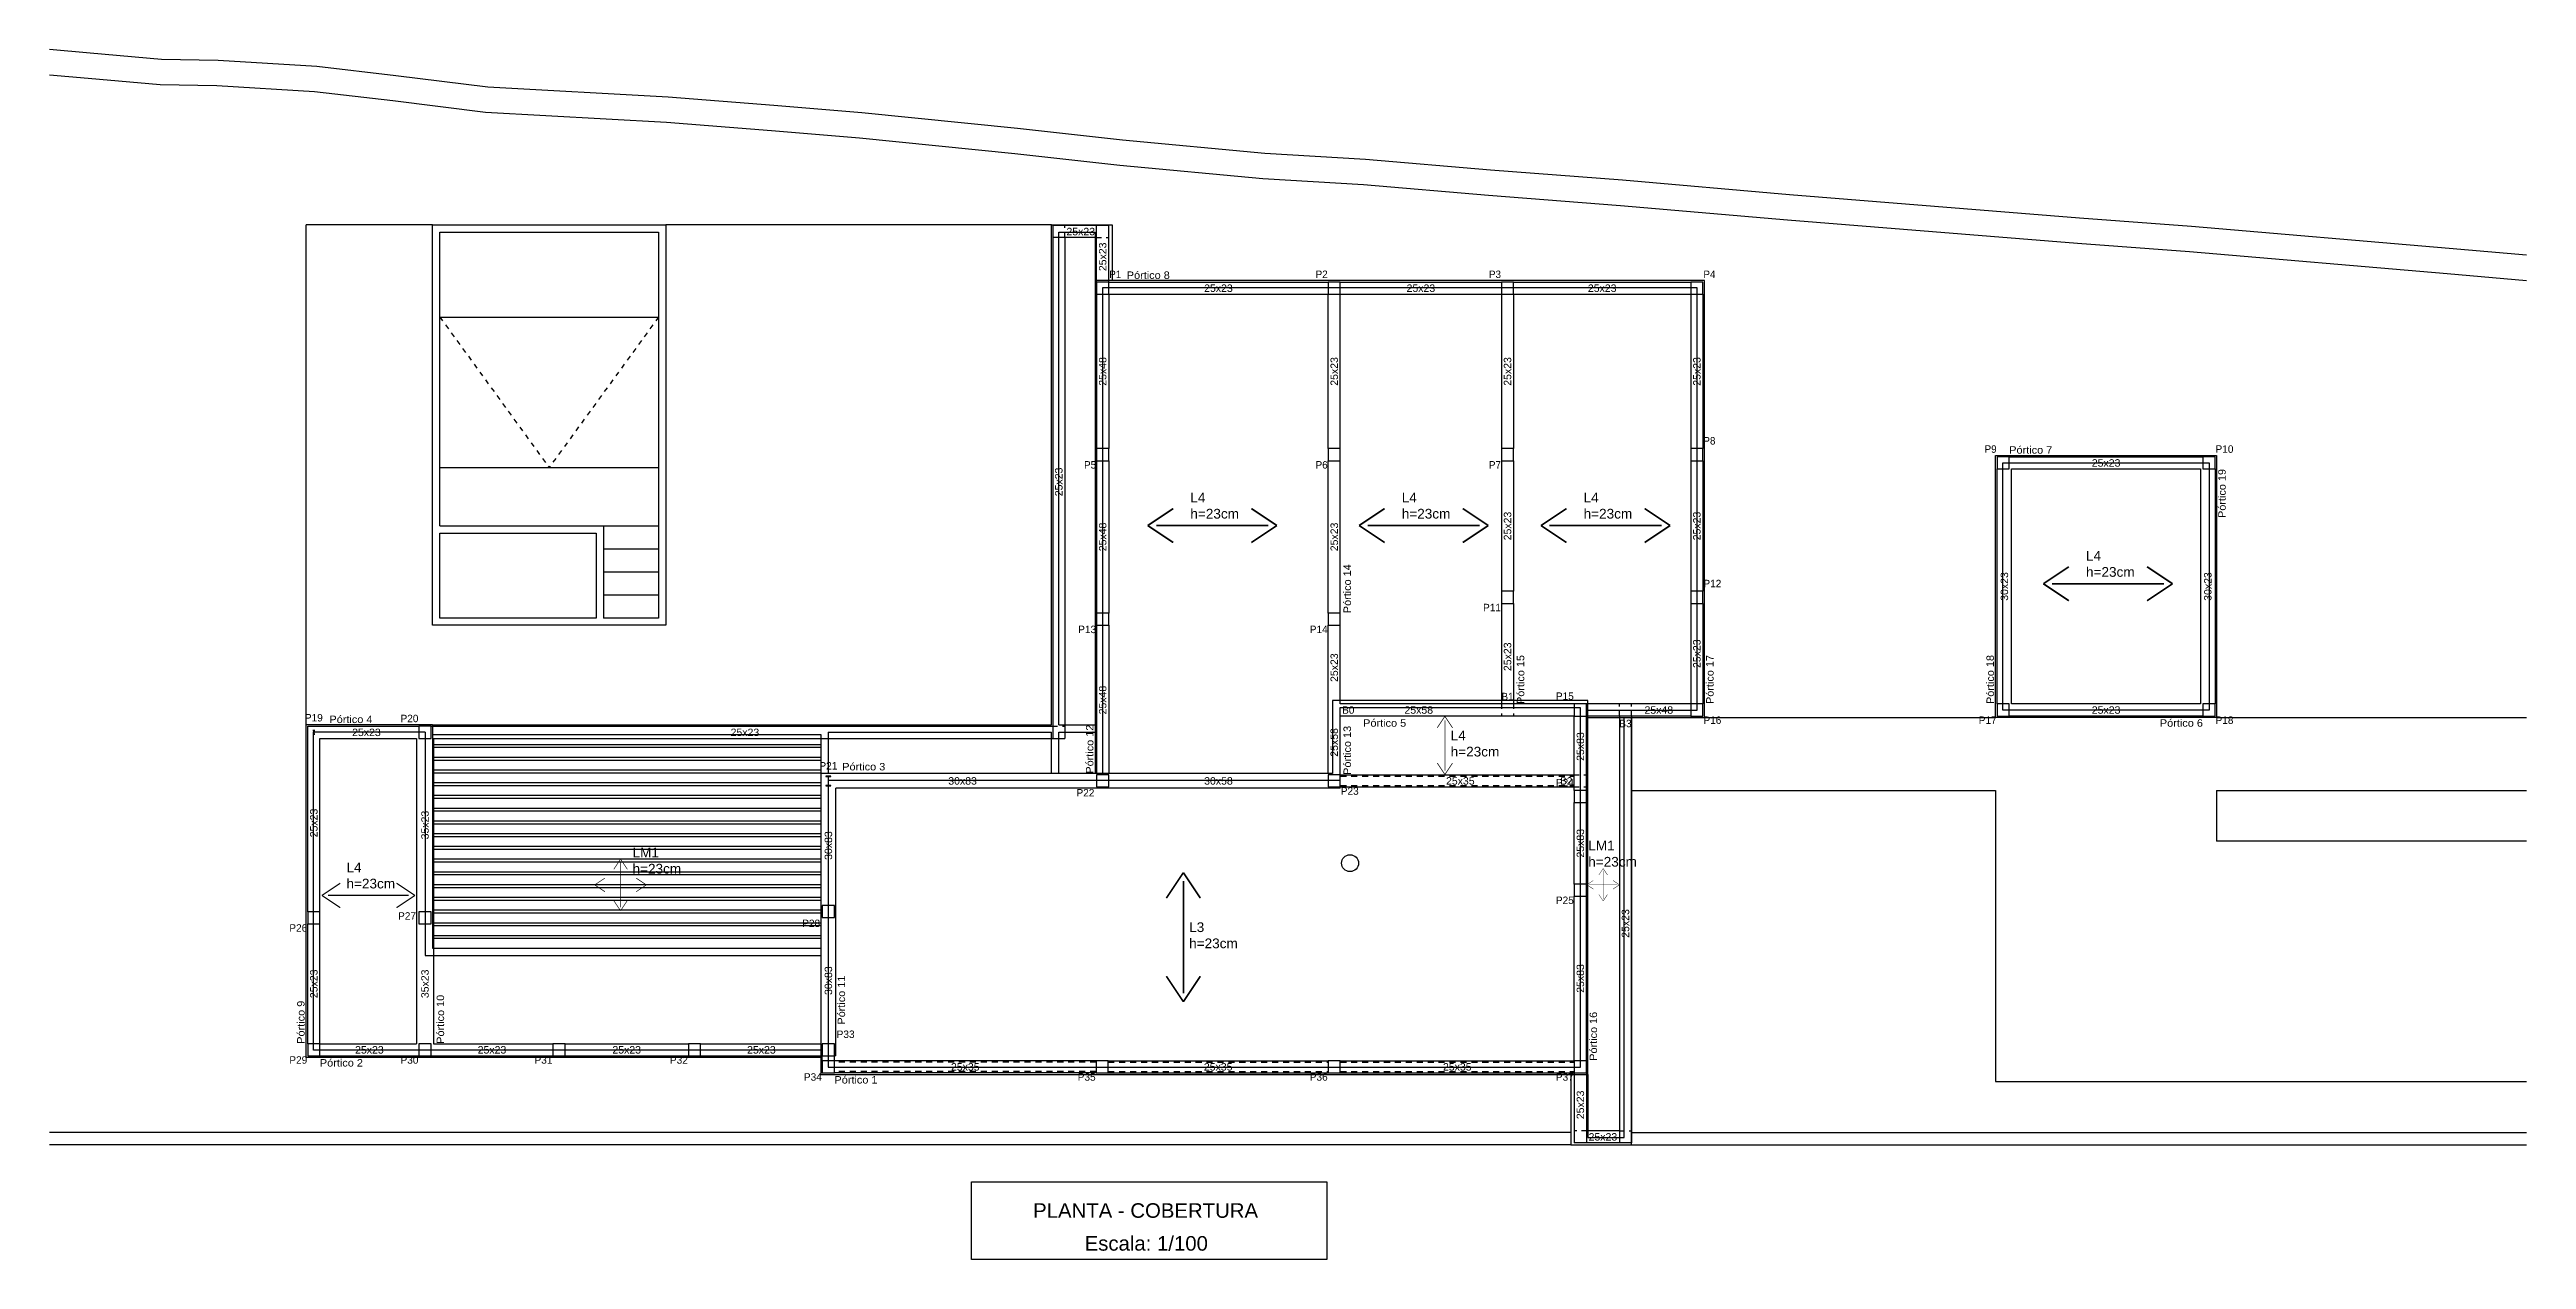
# Model space of a CAD drawing. Header units: millimetres. Extents: x 2071 to 2712, y 1262 to 1380.
# Drawn here: x 2512.8 to 2563.8, y 1353.2 to 1378.2 of the extents above; entities that cross this region are included whole.
import ezdxf
from ezdxf.enums import TextEntityAlignment as Align

# ---------------------------------------------------------------- set-up
doc = ezdxf.new("R2010")
doc.units = ezdxf.units.MM
for name, pattern in [('CYPE_PUNTO', [0.075, 0, -0.075]), ('Tracejado', [0.2, 0.1, -0.1]), ('TRAZO_INTERIOR_VIGA', [0.1875, 0.125, -0.0625])]:
    doc.linetypes.add(name, pattern=pattern)
for name, color, linetype in [('.arquitetura', 9, 'Continuous'), ('.plantas - estrutura em betão', 8, 'Continuous'), ('legenda', 8, 'Continuous')]:
    doc.layers.add(name, color=color, linetype=linetype)
doc.styles.add('CS_Arial', font='Arial.ttf', dxfattribs={"height": 0.2})
doc.styles.add('CYPETXT', font='arial', dxfattribs={"height": 0.2})

# ---------------------------------------------------------------- blocks, each defined once
blk = doc.blocks.new('sfgs')
at = {"layer": '.arquitetura', "ltscale": 0.1}
for p, q in [((529.336, -144.797), (529.336, -134.497)), ((531.936, -134.497), (529.336, -134.497)), ((544.686, -134.497), (536.742, -134.497))]:
    blk.add_line(p, q, dxfattribs=at)
at = {"layer": '.arquitetura', "linetype": 'Continuous'}
for p, q in [((544.686, -144.797), (544.686, -134.497)), ((544.686, -134.497), (545.936, -134.497)), ((544.836, -144.797), (544.836, -134.647)), ((544.836, -134.647), (545.586, -134.647)), ((545.586, -134.647), (545.586, -135.647)), ((545.936, -134.497), (545.936, -135.647)), ((555.736, -144.297), (550.476, -144.297)), ((550.476, -144.297), (550.476, -145.797)), ((555.736, -151.997), (555.736, -144.297)), ((529.336, -151.647), (529.336, -144.797)), ((531.936, -144.797), (529.336, -144.797)), ((531.936, -144.797), (544.686, -144.797)), ((531.936, -144.797), (531.936, -149.397)), ((544.836, -144.797), (545.586, -144.797)), ((555.586, -144.447), (550.626, -144.447)), ((550.626, -144.447), (550.626, -145.947)), ((555.586, -151.847), (555.586, -144.447)), ((556.486, -153.297), (556.486, -144.647)), ((556.636, -153.447), (556.636, -144.647)), ((558.136, -144.647), (564.136, -144.647)), ((568.686, -144.647), (575.07, -144.647)), ((529.486, -151.497), (529.486, -144.947)), ((531.786, -144.947), (529.486, -144.947)), ((531.786, -144.947), (531.786, -149.547)), ((531.936, -144.997), (539.936, -144.997)), ((531.936, -145.2), (539.936, -145.2)), ((531.936, -145.26), (539.936, -145.26)), ((539.936, -144.997), (539.936, -151.997)), ((540.086, -144.947), (544.686, -144.947)), ((540.086, -144.947), (540.086, -145.797)), ((544.686, -145.797), (544.686, -144.947)), ((544.836, -144.947), (545.586, -144.947)), ((544.836, -145.797), (544.836, -144.947)), ((531.936, -145.462), (539.936, -145.462)), ((531.936, -145.522), (539.936, -145.522)), ((531.936, -145.724), (539.936, -145.724)), ((531.936, -145.784), (539.936, -145.784)), ((550.476, -145.797), (539.936, -145.797)), ((531.936, -145.987), (539.936, -145.987)), ((531.936, -146.047), (539.936, -146.047)), ((531.936, -146.249), (539.936, -146.249)), ((531.936, -146.309), (539.936, -146.309)), ((550.626, -145.947), (540.086, -145.947)), ((540.086, -145.947), (540.086, -151.847)), ((556.636, -146.147), (564.136, -146.147)), ((564.136, -146.147), (564.136, -152.147)), ((568.686, -146.147), (568.686, -147.197)), ((568.686, -146.147), (575.07, -146.147)), ((531.936, -146.511), (539.936, -146.511)), ((531.936, -146.571), (539.936, -146.571)), ((531.936, -146.774), (539.936, -146.774)), ((531.936, -146.834), (539.936, -146.834)), ((531.936, -147.036), (539.936, -147.036)), ((531.936, -147.096), (539.936, -147.096)), ((531.936, -147.298), (539.936, -147.298)), ((531.936, -147.358), (539.936, -147.358)), ((575.07, -147.197), (568.686, -147.197)), ((531.936, -147.561), (539.936, -147.561)), ((531.936, -147.621), (539.936, -147.621)), ((531.936, -147.823), (539.936, -147.823)), ((531.936, -147.883), (539.936, -147.883)), ((531.936, -148.085), (539.936, -148.085)), ((531.936, -148.145), (539.936, -148.145)), ((531.936, -148.348), (539.936, -148.348)), ((531.936, -148.408), (539.936, -148.408)), ((531.936, -148.61), (539.936, -148.61)), ((531.936, -148.67), (539.936, -148.67)), ((531.936, -148.873), (539.936, -148.873)), ((531.936, -148.933), (539.936, -148.933)), ((531.936, -149.135), (539.936, -149.135)), ((531.936, -149.195), (539.936, -149.195)), ((531.936, -149.397), (539.936, -149.397)), ((531.786, -149.547), (539.936, -149.547)), ((539.936, -151.497), (529.486, -151.497)), ((539.936, -151.647), (529.336, -151.647)), ((539.936, -151.997), (555.736, -151.997)), ((540.086, -151.847), (555.586, -151.847)), ((555.386, -151.997), (555.386, -153.447)), ((555.736, -151.997), (555.736, -153.297)), ((564.136, -152.147), (575.07, -152.147)), ((555.386, -153.197), (524.047, -153.197)), ((555.386, -153.447), (524.047, -153.447)), ((555.386, -153.447), (556.636, -153.447)), ((555.736, -153.297), (556.486, -153.297)), ((556.636, -153.197), (575.07, -153.197)), ((556.636, -153.447), (575.07, -153.447))]:
    blk.add_line(p, q, dxfattribs=at)
at = {"layer": '.arquitetura', "color": 8, "linetype": 'Tracejado', "ltscale": 0.1}
for p in [(532.086, -136.397), (536.592, -136.397)]:
    blk.add_line(p, (534.338, -139.497), dxfattribs=at)
at = {"layer": '.arquitetura', "color": 8, "ltscale": 0.1}
for p, q in [((532.086, -136.397), (536.592, -136.397)), ((532.084, -139.497), (536.592, -139.497)), ((532.084, -140.697), (535.457, -140.697)), ((535.457, -140.697), (535.457, -142.597)), ((535.457, -140.697), (536.592, -140.697)), ((532.084, -140.847), (535.307, -140.847)), ((535.307, -140.847), (535.307, -142.597)), ((535.457, -141.172), (536.592, -141.172)), ((535.457, -141.647), (536.592, -141.647)), ((535.457, -142.122), (536.592, -142.122))]:
    blk.add_line(p, q, dxfattribs=at)
at = {"layer": '.arquitetura', "linetype": 'Continuous', "flags": 128}
blk.add_lwpolyline([(575.07, -135.125), (573.48, -134.982), (568.171, -134.53), (565.865, -134.359), (559.889, -133.881), (556.452, -133.58), (553.731, -133.373), (551.152, -133.15), (549.078, -133.03), (546.148, -132.754), (543.987, -132.515), (540.783, -132.192), (538.964, -132.037), (536.792, -131.868), (533.072, -131.659), (531.177, -131.425), (529.554, -131.238), (527.517, -131.109), (526.351, -131.089), (524.885, -130.958), (524.047, -130.887)], dxfattribs=at)
at = {"layer": '.arquitetura', "linetype": 'Continuous'}
for points in [[(575.07, -135.652), (573.434, -135.505), (568.13, -135.054), (565.825, -134.882), (559.845, -134.404), (556.409, -134.103), (553.688, -133.896), (551.114, -133.674), (549.038, -133.553), (546.094, -133.277), (543.932, -133.037), (540.734, -132.715), (538.922, -132.56), (536.757, -132.392), (533.025, -132.182), (531.115, -131.946), (529.507, -131.761), (527.496, -131.634), (526.323, -131.613), (524.84, -131.481), (524.047, -131.413)], [(555.736, -144.647), (558.136, -144.647), (558.136, -135.647), (545.586, -135.647), (545.586, -145.797)], [(555.736, -144.497), (557.986, -144.497), (557.986, -135.797), (545.736, -135.797), (545.736, -145.797)]]:
    blk.add_lwpolyline(points, dxfattribs=at)
at = {"layer": '.arquitetura', "color": 8, "ltscale": 0.1}
blk.add_lwpolyline([(531.936, -134.497), (536.742, -134.497), (536.742, -142.747), (531.936, -142.747)], close=True, dxfattribs=at)
for points in [[(532.086, -140.697), (532.086, -134.647), (536.592, -134.647), (536.592, -142.597), (535.457, -142.597)], [(535.307, -142.597), (532.086, -142.597), (532.086, -140.847)]]:
    blk.add_lwpolyline(points, dxfattribs=at)
at = {"layer": '.arquitetura', "linetype": 'Continuous'}
for points in [[(564.136, -139.247), (568.686, -139.247), (568.686, -144.647), (564.136, -144.647)], [(564.286, -139.397), (568.536, -139.397), (568.536, -144.497), (564.286, -144.497)]]:
    blk.add_lwpolyline(points, close=True, dxfattribs=at)
blk.add_circle((550.836, -147.647), 0.175, dxfattribs=at)

msp = doc.modelspace()

# ---------------------------------------------------------------- linework, layer by layer
at = {"layer": '.plantas - estrutura em betão'}
for p, q in [((2534.58454, 1374.53715), (2533.43073, 1374.53715)), ((2533.43073, 1374.53715), (2533.43073, 1363.97061)), ((2534.33454, 1374.28715), (2533.43073, 1374.28715)), ((2533.68073, 1374.28715), (2533.68073, 1363.97061)), ((2534.33454, 1373.37061), (2534.33454, 1374.53715)), ((2534.58454, 1373.37061), (2534.58454, 1374.53715)), ((2534.33454, 1373.12061), (2534.33454, 1369.94061)), ((2534.58454, 1373.37061), (2539.10454, 1373.37061)), ((2534.58454, 1373.12061), (2539.10454, 1373.12061)), ((2534.58454, 1373.12061), (2534.58454, 1369.94061)), ((2539.10454, 1369.94061), (2539.10454, 1373.12061)), ((2539.35454, 1373.37061), (2542.67454, 1373.37061)), ((2539.35454, 1369.94061), (2539.35454, 1373.12061)), ((2539.35454, 1373.12061), (2542.67454, 1373.12061)), ((2542.67454, 1373.12061), (2542.67454, 1369.94061)), ((2542.92454, 1373.37061), (2546.57453, 1373.37061)), ((2542.92454, 1373.12061), (2546.57453, 1373.12061)), ((2542.92454, 1373.12061), (2542.92454, 1369.94061)), ((2546.57453, 1373.12061), (2546.57453, 1369.94061)), ((2546.82453, 1373.12061), (2546.82453, 1369.94061)), ((2534.33454, 1369.69061), (2534.33454, 1366.55061)), ((2534.58454, 1369.69061), (2534.58454, 1366.55061)), ((2539.10454, 1366.55061), (2539.10454, 1369.69061)), ((2539.35454, 1366.55061), (2539.35454, 1369.69061)), ((2542.67454, 1369.69061), (2542.67454, 1367.00061)), ((2542.92454, 1369.69061), (2542.92454, 1367.00061)), ((2546.57453, 1369.69061), (2546.57453, 1367.00061)), ((2546.82453, 1369.69061), (2546.82453, 1367.00061)), ((2552.88453, 1364.68061), (2552.88453, 1369.52061)), ((2553.13453, 1369.77061), (2557.12453, 1369.77061)), ((2553.18453, 1369.52061), (2557.07453, 1369.52061)), ((2553.18453, 1364.68061), (2553.18453, 1369.52061)), ((2557.07453, 1369.52061), (2557.07453, 1364.68061)), ((2557.37453, 1369.52061), (2557.37453, 1364.68061)), ((2542.67454, 1366.75061), (2542.67454, 1364.68061)), ((2542.92454, 1366.75061), (2542.92454, 1364.68061)), ((2546.57453, 1366.75061), (2546.57453, 1364.68061)), ((2546.82453, 1366.75061), (2546.82453, 1364.68061)), ((2534.33454, 1366.30061), (2534.33454, 1363.24561)), ((2534.58454, 1366.30061), (2534.58454, 1363.24561)), ((2539.10454, 1364.55561), (2539.10454, 1366.30061)), ((2539.35454, 1364.68061), (2539.35454, 1366.30061)), ((2539.10454, 1363.24561), (2539.10454, 1364.55561)), ((2544.17454, 1364.68061), (2539.35454, 1364.68061)), ((2539.35454, 1363.22061), (2539.35454, 1364.43061)), ((2544.17454, 1364.43061), (2539.35454, 1364.43061)), ((2544.17454, 1362.90061), (2544.17454, 1364.43061)), ((2546.57453, 1364.68061), (2544.42454, 1364.68061)), ((2544.42454, 1362.90061), (2544.42454, 1364.43061)), ((2546.57453, 1364.43061), (2544.42454, 1364.43061)), ((2545.10439, 1364.43061), (2545.10439, 1355.63771)), ((2545.35439, 1364.43061), (2545.35439, 1355.63771)), ((2557.12453, 1364.43061), (2553.13453, 1364.43061)), ((2557.07453, 1364.68061), (2553.18453, 1364.68061)), ((2518.08453, 1360.40061), (2518.08453, 1364.22061)), ((2518.08453, 1364.22061), (2520.37453, 1364.22061)), ((2518.33453, 1360.40061), (2518.33453, 1363.97061)), ((2518.33453, 1363.97061), (2520.32453, 1363.97061)), ((2520.32453, 1363.97061), (2520.32453, 1360.27561)), ((2520.62453, 1364.22061), (2533.43073, 1364.22061)), ((2520.67453, 1363.97061), (2520.67453, 1360.27561)), ((2520.67453, 1363.97061), (2533.68073, 1363.97061)), ((2528.65953, 1360.40561), (2528.65953, 1363.24561)), ((2534.33454, 1363.24561), (2528.65953, 1363.24561)), ((2528.95953, 1360.40561), (2528.95953, 1362.94561)), ((2534.45954, 1362.94561), (2528.95953, 1362.94561)), ((2539.35454, 1362.94561), (2534.45954, 1362.94561)), ((2539.10454, 1363.24561), (2534.58454, 1363.24561)), ((2539.35454, 1363.22061), (2544.17454, 1363.22061)), ((2539.35454, 1362.94561), (2539.35454, 1362.97061)), ((2539.35454, 1362.97061), (2544.17454, 1362.97061)), ((2544.17454, 1360.97061), (2544.17454, 1362.65061)), ((2544.42454, 1360.97061), (2544.42454, 1362.65061)), ((2528.65953, 1357.68061), (2528.65953, 1360.40561)), ((2528.95953, 1357.43061), (2528.95953, 1360.40561)), ((2544.17454, 1357.33061), (2544.17454, 1360.72061)), ((2544.42454, 1357.33061), (2544.42454, 1360.72061)), ((2518.08453, 1357.68061), (2518.08453, 1360.15061)), ((2518.33453, 1357.68061), (2518.33453, 1360.15061)), ((2520.32453, 1360.27561), (2520.32453, 1357.68061)), ((2520.67453, 1360.27561), (2520.67453, 1357.68061)), ((2518.33453, 1357.68061), (2520.32453, 1357.68061)), ((2518.33453, 1357.43061), (2520.37453, 1357.43061)), ((2520.62453, 1357.43061), (2523.13462, 1357.43061)), ((2520.67453, 1357.68061), (2523.13462, 1357.68061)), ((2523.38462, 1357.68061), (2525.92462, 1357.68061)), ((2523.38462, 1357.43061), (2525.92462, 1357.43061)), ((2526.17462, 1357.68061), (2528.65953, 1357.68061)), ((2526.17462, 1357.43061), (2528.68453, 1357.43061)), ((2528.68453, 1357.33061), (2528.68453, 1357.43061)), ((2528.95953, 1357.43061), (2528.93453, 1357.43061)), ((2528.93453, 1357.33061), (2528.93453, 1357.43061)), ((2534.32454, 1357.33061), (2528.93453, 1357.33061)), ((2534.57454, 1357.33061), (2539.10454, 1357.33061)), ((2539.35454, 1357.33061), (2544.17454, 1357.33061)), ((2534.32454, 1357.08061), (2528.93453, 1357.08061)), ((2534.57454, 1357.08061), (2539.10454, 1357.08061)), ((2539.35454, 1357.08061), (2544.17454, 1357.08061)), ((2544.17454, 1357.08061), (2544.17454, 1355.63771)), ((2544.42454, 1357.08061), (2544.42454, 1355.63771)), ((2545.10439, 1355.88771), (2544.42454, 1355.88771)), ((2545.35439, 1355.63771), (2544.17454, 1355.63771))]:
    msp.add_line(p, q, dxfattribs=at)
at = {"layer": '.plantas - estrutura em betão', "linetype": 'CYPE_PUNTO'}
for p, q in [((2533.68073, 1374.28715), (2533.68073, 1374.53715)), ((2534.33454, 1374.28715), (2534.58454, 1374.28715)), ((2542.67454, 1364.68061), (2542.67454, 1364.43061)), ((2542.92454, 1364.68061), (2542.92454, 1364.43061)), ((2545.10439, 1364.43061), (2545.10439, 1364.68061)), ((2545.35439, 1364.43061), (2545.35439, 1364.68061)), ((2533.43073, 1364.22061), (2533.68073, 1364.22061)), ((2544.17454, 1363.22061), (2544.42454, 1363.22061)), ((2544.17454, 1362.97061), (2544.42454, 1362.97061)), ((2544.42454, 1355.88771), (2544.17454, 1355.88771)), ((2545.10439, 1355.88771), (2545.35439, 1355.88771))]:
    msp.add_line(p, q, dxfattribs=at)
at = {"layer": '.plantas - estrutura em betão', "linetype": 'TRAZO_INTERIOR_VIGA'}
for p, q in [((2539.35454, 1363.19061), (2544.17454, 1363.19061)), ((2539.35454, 1363.00061), (2544.17454, 1363.00061)), ((2534.32454, 1357.30061), (2528.93453, 1357.30061)), ((2534.57454, 1357.30061), (2539.10454, 1357.30061)), ((2539.35454, 1357.30061), (2544.17454, 1357.30061)), ((2534.32454, 1357.11061), (2528.93453, 1357.11061)), ((2534.57454, 1357.11061), (2539.10454, 1357.11061)), ((2539.35454, 1357.11061), (2544.17454, 1357.11061))]:
    msp.add_line(p, q, dxfattribs=at)
at = {"layer": '.plantas - estrutura em betão'}
for points in [[(2534.33454, 1373.12061), (2534.58454, 1373.12061), (2534.58454, 1373.37061), (2534.33454, 1373.37061), (2534.33454, 1373.12061)], [(2539.10454, 1373.12061), (2539.35454, 1373.12061), (2539.35454, 1373.37061), (2539.10454, 1373.37061), (2539.10454, 1373.12061)], [(2542.67454, 1373.12061), (2542.92454, 1373.12061), (2542.92454, 1373.37061), (2542.67454, 1373.37061), (2542.67454, 1373.12061)], [(2546.57453, 1373.12061), (2546.82453, 1373.12061), (2546.82453, 1373.37061), (2546.57453, 1373.37061), (2546.57453, 1373.12061)], [(2534.33454, 1369.69061), (2534.58454, 1369.69061), (2534.58454, 1369.94061), (2534.33454, 1369.94061), (2534.33454, 1369.69061)], [(2539.10454, 1369.69061), (2539.35454, 1369.69061), (2539.35454, 1369.94061), (2539.10454, 1369.94061), (2539.10454, 1369.69061)], [(2542.67454, 1369.69061), (2542.92454, 1369.69061), (2542.92454, 1369.94061), (2542.67454, 1369.94061), (2542.67454, 1369.69061)], [(2546.57453, 1369.69061), (2546.82453, 1369.69061), (2546.82453, 1369.94061), (2546.57453, 1369.94061), (2546.57453, 1369.69061)], [(2552.88453, 1369.52061), (2553.13453, 1369.52061), (2553.13453, 1369.77061), (2552.88453, 1369.77061), (2552.88453, 1369.52061)], [(2557.12453, 1369.52061), (2557.37453, 1369.52061), (2557.37453, 1369.77061), (2557.12453, 1369.77061), (2557.12453, 1369.52061)], [(2542.67454, 1366.75061), (2542.92454, 1366.75061), (2542.92454, 1367.00061), (2542.67454, 1367.00061), (2542.67454, 1366.75061)], [(2546.57453, 1366.75061), (2546.82453, 1366.75061), (2546.82453, 1367.00061), (2546.57453, 1367.00061), (2546.57453, 1366.75061)], [(2534.33454, 1366.30061), (2534.58454, 1366.30061), (2534.58454, 1366.55061), (2534.33454, 1366.55061), (2534.33454, 1366.30061)], [(2539.10454, 1366.30061), (2539.35454, 1366.30061), (2539.35454, 1366.55061), (2539.10454, 1366.55061), (2539.10454, 1366.30061)], [(2544.17454, 1364.43061), (2544.42454, 1364.43061), (2544.42454, 1364.68061), (2544.17454, 1364.68061), (2544.17454, 1364.43061)], [(2546.57453, 1364.43061), (2546.82453, 1364.43061), (2546.82453, 1364.68061), (2546.57453, 1364.68061), (2546.57453, 1364.43061)], [(2552.88453, 1364.43061), (2553.13453, 1364.43061), (2553.13453, 1364.68061), (2552.88453, 1364.68061), (2552.88453, 1364.43061)], [(2557.12453, 1364.43061), (2557.37453, 1364.43061), (2557.37453, 1364.68061), (2557.12453, 1364.68061), (2557.12453, 1364.43061)], [(2518.18653, 1364.05561), (2518.23253, 1364.05561), (2518.23253, 1364.06081), (2518.21143, 1364.06081), (2518.21143, 1364.13041), (2518.23253, 1364.13041), (2518.23253, 1364.13561), (2518.18653, 1364.13561), (2518.18653, 1364.13041), (2518.20763, 1364.13041), (2518.20763, 1364.06081), (2518.18653, 1364.06081), (2518.18653, 1364.05561)], [(2520.37453, 1363.97061), (2520.62453, 1363.97061), (2520.62453, 1364.22061), (2520.37453, 1364.22061), (2520.37453, 1363.97061)], [(2528.75953, 1362.99561), (2528.85953, 1362.99561), (2528.85953, 1363.00411), (2528.81233, 1363.00411), (2528.81233, 1363.18711), (2528.85953, 1363.18711), (2528.85953, 1363.19561), (2528.75953, 1363.19561), (2528.75953, 1363.18711), (2528.80673, 1363.18711), (2528.80673, 1363.00411), (2528.75953, 1363.00411), (2528.75953, 1362.99561)], [(2534.33454, 1362.97061), (2534.58454, 1362.97061), (2534.58454, 1363.22061), (2534.33454, 1363.22061), (2534.33454, 1362.97061)], [(2539.10454, 1362.97061), (2539.35454, 1362.97061), (2539.35454, 1363.22061), (2539.10454, 1363.22061), (2539.10454, 1362.97061)], [(2544.17454, 1362.65061), (2544.42454, 1362.65061), (2544.42454, 1362.90061), (2544.17454, 1362.90061), (2544.17454, 1362.65061)], [(2544.17454, 1360.72061), (2544.42454, 1360.72061), (2544.42454, 1360.97061), (2544.17454, 1360.97061), (2544.17454, 1360.72061)], [(2518.08453, 1360.15061), (2518.33453, 1360.15061), (2518.33453, 1360.40061), (2518.08453, 1360.40061), (2518.08453, 1360.15061)], [(2520.37453, 1360.15061), (2520.62453, 1360.15061), (2520.62453, 1360.40061), (2520.37453, 1360.40061), (2520.37453, 1360.15061)], [(2528.68453, 1360.28061), (2528.93453, 1360.28061), (2528.93453, 1360.53061), (2528.68453, 1360.53061), (2528.68453, 1360.28061)], [(2518.08453, 1357.43061), (2518.33453, 1357.43061), (2518.33453, 1357.68061), (2518.08453, 1357.68061), (2518.08453, 1357.43061)], [(2520.37453, 1357.43061), (2520.62453, 1357.43061), (2520.62453, 1357.68061), (2520.37453, 1357.68061), (2520.37453, 1357.43061)], [(2523.13462, 1357.43061), (2523.38462, 1357.43061), (2523.38462, 1357.68061), (2523.13462, 1357.68061), (2523.13462, 1357.43061)], [(2525.92462, 1357.43061), (2526.17462, 1357.43061), (2526.17462, 1357.68061), (2525.92462, 1357.68061), (2525.92462, 1357.43061)], [(2528.68453, 1357.43061), (2528.93453, 1357.43061), (2528.93453, 1357.68061), (2528.68453, 1357.68061), (2528.68453, 1357.43061)], [(2528.68453, 1357.08061), (2528.93453, 1357.08061), (2528.93453, 1357.33061), (2528.68453, 1357.33061), (2528.68453, 1357.08061)], [(2534.32454, 1357.08061), (2534.57454, 1357.08061), (2534.57454, 1357.33061), (2534.32454, 1357.33061), (2534.32454, 1357.08061)], [(2539.10454, 1357.08061), (2539.35454, 1357.08061), (2539.35454, 1357.33061), (2539.10454, 1357.33061), (2539.10454, 1357.08061)], [(2544.17454, 1357.08061), (2544.42454, 1357.08061), (2544.42454, 1357.33061), (2544.17454, 1357.33061), (2544.17454, 1357.08061)]]:
    msp.add_lwpolyline(points, close=True, dxfattribs=at)
for points, const_width in [([(2535.38801, 1368.35588), (2535.91301, 1368.70588)], 0.035), ([(2538.04818, 1368.35588), (2537.52318, 1368.70588)], 0.035), ([(2539.74252, 1368.35588), (2540.26752, 1368.70588)], 0.035), ([(2542.40269, 1368.35588), (2541.87769, 1368.70588)], 0.035), ([(2543.48867, 1368.35588), (2544.01367, 1368.70588)], 0.035), ([(2546.14884, 1368.35588), (2545.62384, 1368.70588)], 0.035), ([(2535.38801, 1368.35588), (2535.91301, 1368.00588)], 0.035), ([(2535.56301, 1368.35588), (2537.87318, 1368.35588)], 0.035), ([(2538.04818, 1368.35588), (2537.52318, 1368.00588)], 0.035), ([(2539.74252, 1368.35588), (2540.26752, 1368.00588)], 0.035), ([(2539.91752, 1368.35588), (2542.22769, 1368.35588)], 0.035), ([(2542.40269, 1368.35588), (2541.87769, 1368.00588)], 0.035), ([(2543.48867, 1368.35588), (2544.01367, 1368.00588)], 0.035), ([(2543.66367, 1368.35588), (2545.97384, 1368.35588)], 0.035), ([(2546.14884, 1368.35588), (2545.62384, 1368.00588)], 0.035), ([(2553.83804, 1367.15675), (2554.36304, 1367.50675)], 0.035), ([(2556.49821, 1367.15675), (2555.97321, 1367.50675)], 0.035), ([(2553.83804, 1367.15675), (2554.36304, 1366.80675)], 0.035), ([(2554.01304, 1367.15675), (2556.32321, 1367.15675)], 0.035), ([(2556.49821, 1367.15675), (2555.97321, 1366.80675)], 0.035), ([(2541.50907, 1364.42462), (2541.35157, 1364.18837)], 0.01575), ([(2541.50907, 1364.42462), (2541.66657, 1364.18837)], 0.01575), ([(2541.50907, 1363.3063), (2541.50907, 1364.34587)], 0.01575), ([(2541.50907, 1363.22755), (2541.35157, 1363.4638)], 0.01575), ([(2541.50907, 1363.22755), (2541.66657, 1363.4638)], 0.01575), ([(2524.52843, 1361.4848), (2524.38843, 1361.2748)], 0.014), ([(2524.52843, 1361.4848), (2524.66843, 1361.2748)], 0.014), ([(2524.52843, 1360.49074), (2524.52843, 1361.4148)], 0.014), ([(2518.37648, 1360.73669), (2518.75448, 1360.98869)], 0.0252), ([(2520.2918, 1360.73669), (2519.9138, 1360.98869)], 0.0252), ([(2523.9964, 1360.95277), (2524.2064, 1361.09277)], 0.014), ([(2523.9964, 1360.95277), (2524.2064, 1360.81277)], 0.014), ([(2524.99047, 1360.95277), (2524.0664, 1360.95277)], 0.014), ([(2525.06047, 1360.95277), (2524.85047, 1361.09277)], 0.014), ([(2525.06047, 1360.95277), (2524.85047, 1360.81277)], 0.014), ([(2536.12157, 1361.20644), (2535.77157, 1360.68144)], 0.035), ([(2536.12157, 1361.20644), (2536.47157, 1360.68144)], 0.035), ([(2536.12157, 1358.72127), (2536.12157, 1361.03144)], 0.035), ([(2544.4338, 1360.95618), (2544.5661, 1361.04438)], 0.00882), ([(2544.4338, 1360.95618), (2544.5661, 1360.86798)], 0.00882), ([(2545.06007, 1360.95618), (2544.4779, 1360.95618)], 0.00882), ([(2544.76899, 1361.29136), (2544.68079, 1361.15906)], 0.00882), ([(2544.76899, 1361.29136), (2544.85719, 1361.15906)], 0.00882), ([(2544.76899, 1360.6651), (2544.76899, 1361.24726)], 0.00882), ([(2545.10417, 1360.95618), (2544.97187, 1361.04438)], 0.00882), ([(2545.10417, 1360.95618), (2544.97187, 1360.86798)], 0.00882), ([(2518.37648, 1360.73669), (2518.75448, 1360.48469)], 0.0252), ([(2518.50248, 1360.73669), (2520.1658, 1360.73669)], 0.0252), ([(2520.2918, 1360.73669), (2519.9138, 1360.48469)], 0.0252), ([(2524.52843, 1360.42074), (2524.38843, 1360.63074)], 0.014), ([(2524.52843, 1360.42074), (2524.66843, 1360.63074)], 0.014), ([(2544.76899, 1360.621), (2544.68079, 1360.7533)], 0.00882), ([(2544.76899, 1360.621), (2544.85719, 1360.7533)], 0.00882), ([(2536.12157, 1358.54627), (2535.77157, 1359.07127)], 0.035), ([(2536.12157, 1358.54627), (2536.47157, 1359.07127)], 0.035)]:
    msp.add_lwpolyline(points, dxfattribs=dict(at, const_width=const_width))
at = {"layer": 'legenda', "color": 8}
for p, q in [((2531.75898, 1354.8374), (2539.07408, 1354.8374)), ((2531.75898, 1353.2374), (2531.75898, 1354.8374)), ((2539.07408, 1354.8374), (2539.07408, 1353.2374)), ((2539.07408, 1353.2374), (2531.75898, 1353.2374))]:
    msp.add_line(p, q, dxfattribs=at)

# ---------------------------------------------------------------- block references
at = {"layer": '.arquitetura', "linetype": 'Continuous'}
msp.add_blockref('sfgs', (1988.71879, 1509.04785), dxfattribs=at)

# ---------------------------------------------------------------- texts
at = {"layer": '.plantas - estrutura em betão', "style": 'CYPETXT'}
for s, width, p, p2 in [('25x23', 1.01006, (2533.71289, 1374.33549), (2534.30239, 1374.33549)), ('P1', 0.944637, (2534.59454, 1373.45478), (2534.84204, 1373.45478)), ('Pórtico 8', 1.048715, (2534.95611, 1373.43645), (2535.84261, 1373.43645)), ('P2', 0.944637, (2538.84704, 1373.45478), (2539.09454, 1373.45478)), ('P3', 0.944637, (2542.41704, 1373.45478), (2542.66454, 1373.45478)), ('P4', 0.944637, (2546.83453, 1373.45478), (2547.08203, 1373.45478)), ('25x23', 1.01006, (2536.54979, 1373.16895), (2537.13929, 1373.16895)), ('25x23', 1.01006, (2540.71979, 1373.16895), (2541.30929, 1373.16895)), ('25x23', 1.01006, (2544.45479, 1373.16895), (2545.04429, 1373.16895)), ('P8', 0.944637, (2546.83453, 1370.02478), (2547.08203, 1370.02478)), ('P9', 0.944637, (2552.62703, 1369.85478), (2552.87453, 1369.85478)), ('Pórtico 7', 1.048715, (2553.13453, 1369.83645), (2554.02103, 1369.83645)), ('P10', 0.968156, (2557.38453, 1369.85478), (2557.75353, 1369.85478)), ('P5', 0.944637, (2534.07704, 1369.52978), (2534.32454, 1369.52978)), ('P6', 0.944637, (2538.84704, 1369.52978), (2539.09454, 1369.52978)), ('P7', 0.944637, (2542.41704, 1369.52978), (2542.66454, 1369.52978)), ('25x23', 1.01006, (2554.83478, 1369.56895), (2555.42428, 1369.56895)), ('P12', 0.968156, (2546.83453, 1367.08478), (2547.20353, 1367.08478)), ('P11', 0.968156, (2542.29554, 1366.58978), (2542.66454, 1366.58978)), ('P13', 0.968156, (2533.95554, 1366.13978), (2534.32454, 1366.13978)), ('P14', 0.968156, (2538.72554, 1366.13978), (2539.09454, 1366.13978)), ('B1', 0.953224, (2542.67466, 1364.75645), (2542.92441, 1364.75645)), ('P15', 0.968156, (2543.79554, 1364.76478), (2544.16454, 1364.76478)), ('P19', 0.968156, (2518.02503, 1364.31978), (2518.39403, 1364.31978)), ('Pórtico 4', 1.048715, (2518.53093, 1364.28645), (2519.41743, 1364.28645)), ('P20', 0.968156, (2519.99553, 1364.30478), (2520.36453, 1364.30478)), ('B0', 0.953224, (2539.39454, 1364.47895), (2539.64429, 1364.47895)), ('25x58', 1.01006, (2540.67578, 1364.47895), (2541.26528, 1364.47895)), ('25x48', 1.01006, (2545.62128, 1364.47895), (2546.21078, 1364.47895)), ('P16', 0.968156, (2546.83453, 1364.26978), (2547.20353, 1364.26978)), ('P17', 0.968156, (2552.50553, 1364.26978), (2552.87453, 1364.26978)), ('25x23', 1.01006, (2554.83478, 1364.47895), (2555.42428, 1364.47895)), ('P18', 0.968156, (2557.38453, 1364.26978), (2557.75353, 1364.26978)), ('25x23', 1.01006, (2518.99823, 1364.01895), (2519.58773, 1364.01895)), ('25x23', 1.01006, (2526.79538, 1364.01895), (2527.38488, 1364.01895)), ('Pórtico 5', 1.048715, (2539.8252, 1364.21145), (2540.7117, 1364.21145)), ('B3', 0.953224, (2545.10452, 1364.20145), (2545.35427, 1364.20145)), ('Pórtico 6', 1.048715, (2556.23803, 1364.21145), (2557.12453, 1364.21145)), ('P21', 0.968156, (2528.62503, 1363.32978), (2528.99403, 1363.32978)), ('Pórtico 3', 1.048715, (2529.09497, 1363.31145), (2529.98147, 1363.31145)), ('30x83', 1.01006, (2531.27868, 1363.01895), (2531.86818, 1363.01895)), ('P22', 0.968156, (2533.92018, 1362.77442), (2534.28918, 1362.77442)), ('30x58', 1.01006, (2536.54979, 1363.01895), (2537.13929, 1363.01895)), ('P23', 0.968156, (2539.36454, 1362.80978), (2539.73354, 1362.80978)), ('25x35', 1.01006, (2541.53229, 1363.01895), (2542.12179, 1363.01895)), ('P24', 0.968156, (2543.79554, 1362.98478), (2544.16454, 1362.98478)), ('B2', 0.953224, (2543.88479, 1363.01895), (2544.13454, 1363.01895)), ('P27', 0.968156, (2519.94553, 1360.23728), (2520.31453, 1360.23728)), ('P25', 0.968156, (2543.79554, 1360.55978), (2544.16454, 1360.55978)), ('P26', 0.968156, (2517.70553, 1359.98978), (2518.07453, 1359.98978)), ('P28', 0.968156, (2528.27017, 1360.08442), (2528.63917, 1360.08442)), ('P33', 0.968156, (2528.97988, 1357.80013), (2529.34888, 1357.80013)), ('P29', 0.968156, (2517.70553, 1357.26978), (2518.07453, 1357.26978)), ('Pórtico 2', 1.048715, (2518.33453, 1357.21145), (2519.22103, 1357.21145)), ('25x23', 1.01006, (2519.05978, 1357.47895), (2519.64928, 1357.47895)), ('P30', 0.968156, (2519.99553, 1357.26978), (2520.36453, 1357.26978)), ('25x23', 1.01006, (2521.58482, 1357.47895), (2522.17432, 1357.47895)), ('P31', 0.968156, (2522.75562, 1357.26978), (2523.12462, 1357.26978)), ('25x23', 1.01006, (2524.35987, 1357.47895), (2524.94937, 1357.47895)), ('P32', 0.968156, (2525.54562, 1357.26978), (2525.91462, 1357.26978)), ('25x23', 1.01006, (2527.13482, 1357.47895), (2527.72432, 1357.47895)), ('25x35', 1.01006, (2531.33478, 1357.12895), (2531.92428, 1357.12895)), ('25x35', 1.01006, (2536.54479, 1357.12895), (2537.13429, 1357.12895)), ('25x35', 1.01006, (2541.46979, 1357.12895), (2542.05929, 1357.12895)), ('P34', 0.968156, (2528.30553, 1356.91978), (2528.67453, 1356.91978)), ('Pórtico 1', 1.048715, (2528.93453, 1356.86145), (2529.82103, 1356.86145)), ('P35', 0.968156, (2533.94554, 1356.91978), (2534.31454, 1356.91978)), ('P36', 0.968156, (2538.72554, 1356.91978), (2539.09454, 1356.91978)), ('P37', 0.968156, (2543.79554, 1356.91978), (2544.16454, 1356.91978)), ('25x23', 1.01006, (2544.46972, 1355.68605), (2545.05922, 1355.68605))]:
    msp.add_text(s, height=0.153333, dxfattribs=dict(at, width=width)).set_placement(p, p2, align=Align.FIT)
for s, width, p, p2 in [('25x23', 1.01006, (2534.5362, 1373.59663), (2534.5362, 1374.18613)), ('25x48', 1.01006, (2534.5362, 1371.23586), (2534.5362, 1371.82536)), ('25x23', 1.01006, (2539.3062, 1371.23586), (2539.3062, 1371.82536)), ('25x23', 1.01006, (2542.8762, 1371.23586), (2542.8762, 1371.82536)), ('25x23', 1.01006, (2546.7762, 1371.23586), (2546.7762, 1371.82536)), ('25x23', 1.01006, (2533.6324, 1368.95913), (2533.6324, 1369.54863)), ('Pórtico 19', 1.045153, (2557.5937, 1368.51261), (2557.5937, 1369.52061)), ('25x23', 1.01006, (2542.8762, 1368.05086), (2542.8762, 1368.64036)), ('25x23', 1.01006, (2546.7762, 1368.05086), (2546.7762, 1368.64036)), ('25x48', 1.01006, (2534.5362, 1367.82586), (2534.5362, 1368.41536)), ('25x23', 1.01006, (2539.3062, 1367.82586), (2539.3062, 1368.41536)), ('Pórtico 14', 1.045153, (2539.5737, 1366.55061), (2539.5737, 1367.55861)), ('30x23', 1.01006, (2553.1112, 1366.80586), (2553.1112, 1367.39536)), ('30x23', 1.01006, (2557.3012, 1366.80586), (2557.3012, 1367.39536)), ('25x23', 1.01006, (2542.8762, 1365.35836), (2542.8762, 1365.94786)), ('25x23', 1.01006, (2546.7762, 1365.42086), (2546.7762, 1366.01036)), ('25x23', 1.01006, (2539.3062, 1365.13336), (2539.3062, 1365.72286)), ('Pórtico 15', 1.045153, (2543.1437, 1364.68061), (2543.1437, 1365.68861)), ('Pórtico 17', 1.045153, (2547.0437, 1364.68061), (2547.0437, 1365.68861)), ('Pórtico 18', 1.045153, (2552.8187, 1364.68061), (2552.8187, 1365.68861)), ('25x48', 1.01006, (2534.5362, 1364.46586), (2534.5362, 1365.05536)), ('Pórtico 12', 1.045153, (2534.2687, 1363.24561), (2534.2687, 1364.25361)), ('25x58', 1.01006, (2539.3062, 1363.59336), (2539.3062, 1364.18286)), ('Pórtico 13', 1.045153, (2539.5737, 1363.22061), (2539.5737, 1364.22861)), ('25x83', 1.01006, (2544.3762, 1363.50839), (2544.3762, 1364.09789)), ('25x23', 1.01006, (2518.2862, 1361.93336), (2518.2862, 1362.52286)), ('35x23', 1.01006, (2520.5762, 1361.89086), (2520.5762, 1362.48036)), ('30x83', 1.01006, (2528.8862, 1361.46836), (2528.8862, 1362.05786)), ('25x83', 1.01006, (2544.3762, 1361.51586), (2544.3762, 1362.10536)), ('25x23', 1.01006, (2545.30606, 1359.86441), (2545.30606, 1360.45391)), ('25x83', 1.01006, (2544.3762, 1358.73086), (2544.3762, 1359.32036)), ('25x23', 1.01006, (2518.2862, 1358.62086), (2518.2862, 1359.21036)), ('35x23', 1.01006, (2520.5762, 1358.62086), (2520.5762, 1359.21036)), ('30x83', 1.01006, (2528.8862, 1358.68586), (2528.8862, 1359.27536)), ('Pórtico 11', 1.045153, (2529.1537, 1358.07634), (2529.1537, 1359.08434)), ('Pórtico 9', 1.048715, (2518.0187, 1357.68061), (2518.0187, 1358.56711)), ('Pórtico 10', 1.045153, (2520.8937, 1357.68061), (2520.8937, 1358.68861)), ('Pórtico 16', 1.045153, (2544.6437, 1357.33061), (2544.6437, 1358.33861)), ('25x23', 1.01006, (2544.3762, 1356.12691), (2544.3762, 1356.71641))]:
    msp.add_text(s, height=0.153333, rotation=90, dxfattribs=dict(at, width=width)).set_placement(p, p2, align=Align.FIT)
at = {"layer": '.plantas - estrutura em betão', "char_height": 0.2, "width": 0.6252005, "attachment_point": 1, "style": 'CS_Arial'}
for s, insert in [('L4\\Ph=23cm', (2536.26599, 1369.03312)), ('L4\\Ph=23cm', (2540.62051, 1369.03312)), ('L4\\Ph=23cm', (2544.36666, 1369.03312)), ('L4\\Ph=23cm', (2554.71603, 1367.83399)), ('L4\\Ph=23cm', (2541.62884, 1364.13205)), ('LM1\\Ph=23cm', (2544.4624, 1361.86291)), ('L4\\Ph=23cm', (2518.88204, 1361.41393)), ('LM1\\Ph=23cm', (2524.77508, 1361.72016)), ('L3\\Ph=23cm', (2536.24135, 1360.18232))]:
    msp.add_mtext(s, dxfattribs=dict(at, insert=insert))
at = {"layer": 'legenda', "color": 8, "style": 'CYPETXT'}
msp.add_text('PLANTA - COBERTURA', height=0.3, dxfattribs=at).set_placement((2533.02686, 1354.09572))
at = {"layer": 'legenda', "color": 8, "insert": (2535.35763, 1353.56656), "char_height": 0.3, "width": 5.7, "attachment_point": 5, "style": 'CYPETXT'}
msp.add_mtext('Escala: 1/100', dxfattribs=at)

doc.saveas('drawing.dxf')
